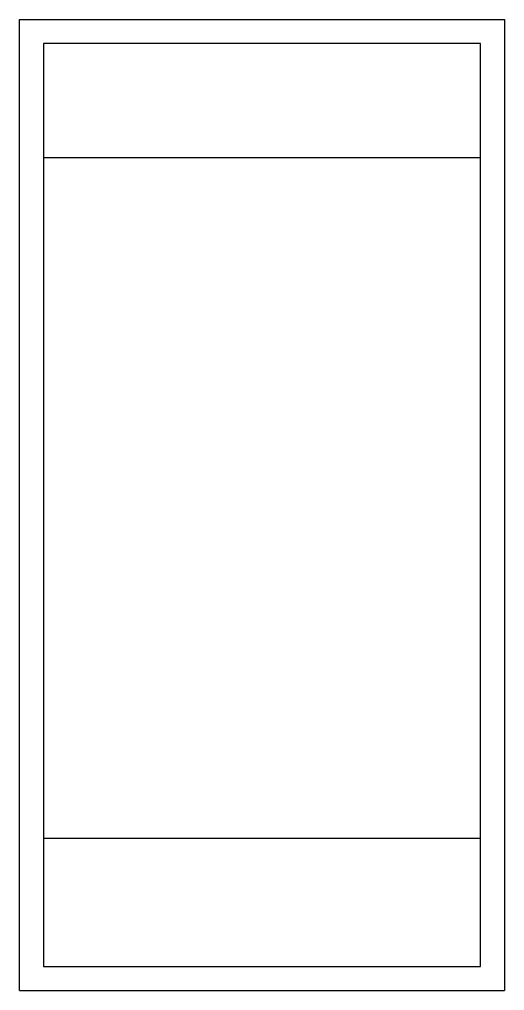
# Model space of a CAD drawing. Header units: millimetres. Extents: x -22.2 to 18.2, y -40.9 to 40.
import ezdxf

# ---------------------------------------------------------------- set-up
doc = ezdxf.new("R2010")
doc.units = ezdxf.units.MM
doc.layers.get('0').update_dxf_attribs({"linetype": 'CONTINUOUS'})

msp = doc.modelspace()

# ---------------------------------------------------------------- linework, layer by layer
for p, q in [((-22.2, -40.9), (-22.2, 40)), ((-22.2, 40), (-20.2, 40)), ((-20.2, 40), (16.2, 40)), ((16.2, 40), (18.2, 40)), ((18.2, 40), (18.2, -40.9)), ((-20.2, 28.496), (16.2, 28.496)), ((-20.2, -28.214), (16.2, -28.214)), ((-22.2, -40.9), (-20.2, -40.9)), ((-20.2, -40.9), (16.2, -40.9)), ((16.2, -40.9), (18.2, -40.9))]:
    msp.add_line(p, q)
for points in [[(16.2, 28.496), (16.2, 38), (-20.2, 38), (-20.2, 28.496)], [(16.2, -38.9), (16.2, 38), (-20.2, 38), (-20.2, -38.9)]]:
    msp.add_lwpolyline(points, close=True)

doc.saveas('drawing.dxf')
